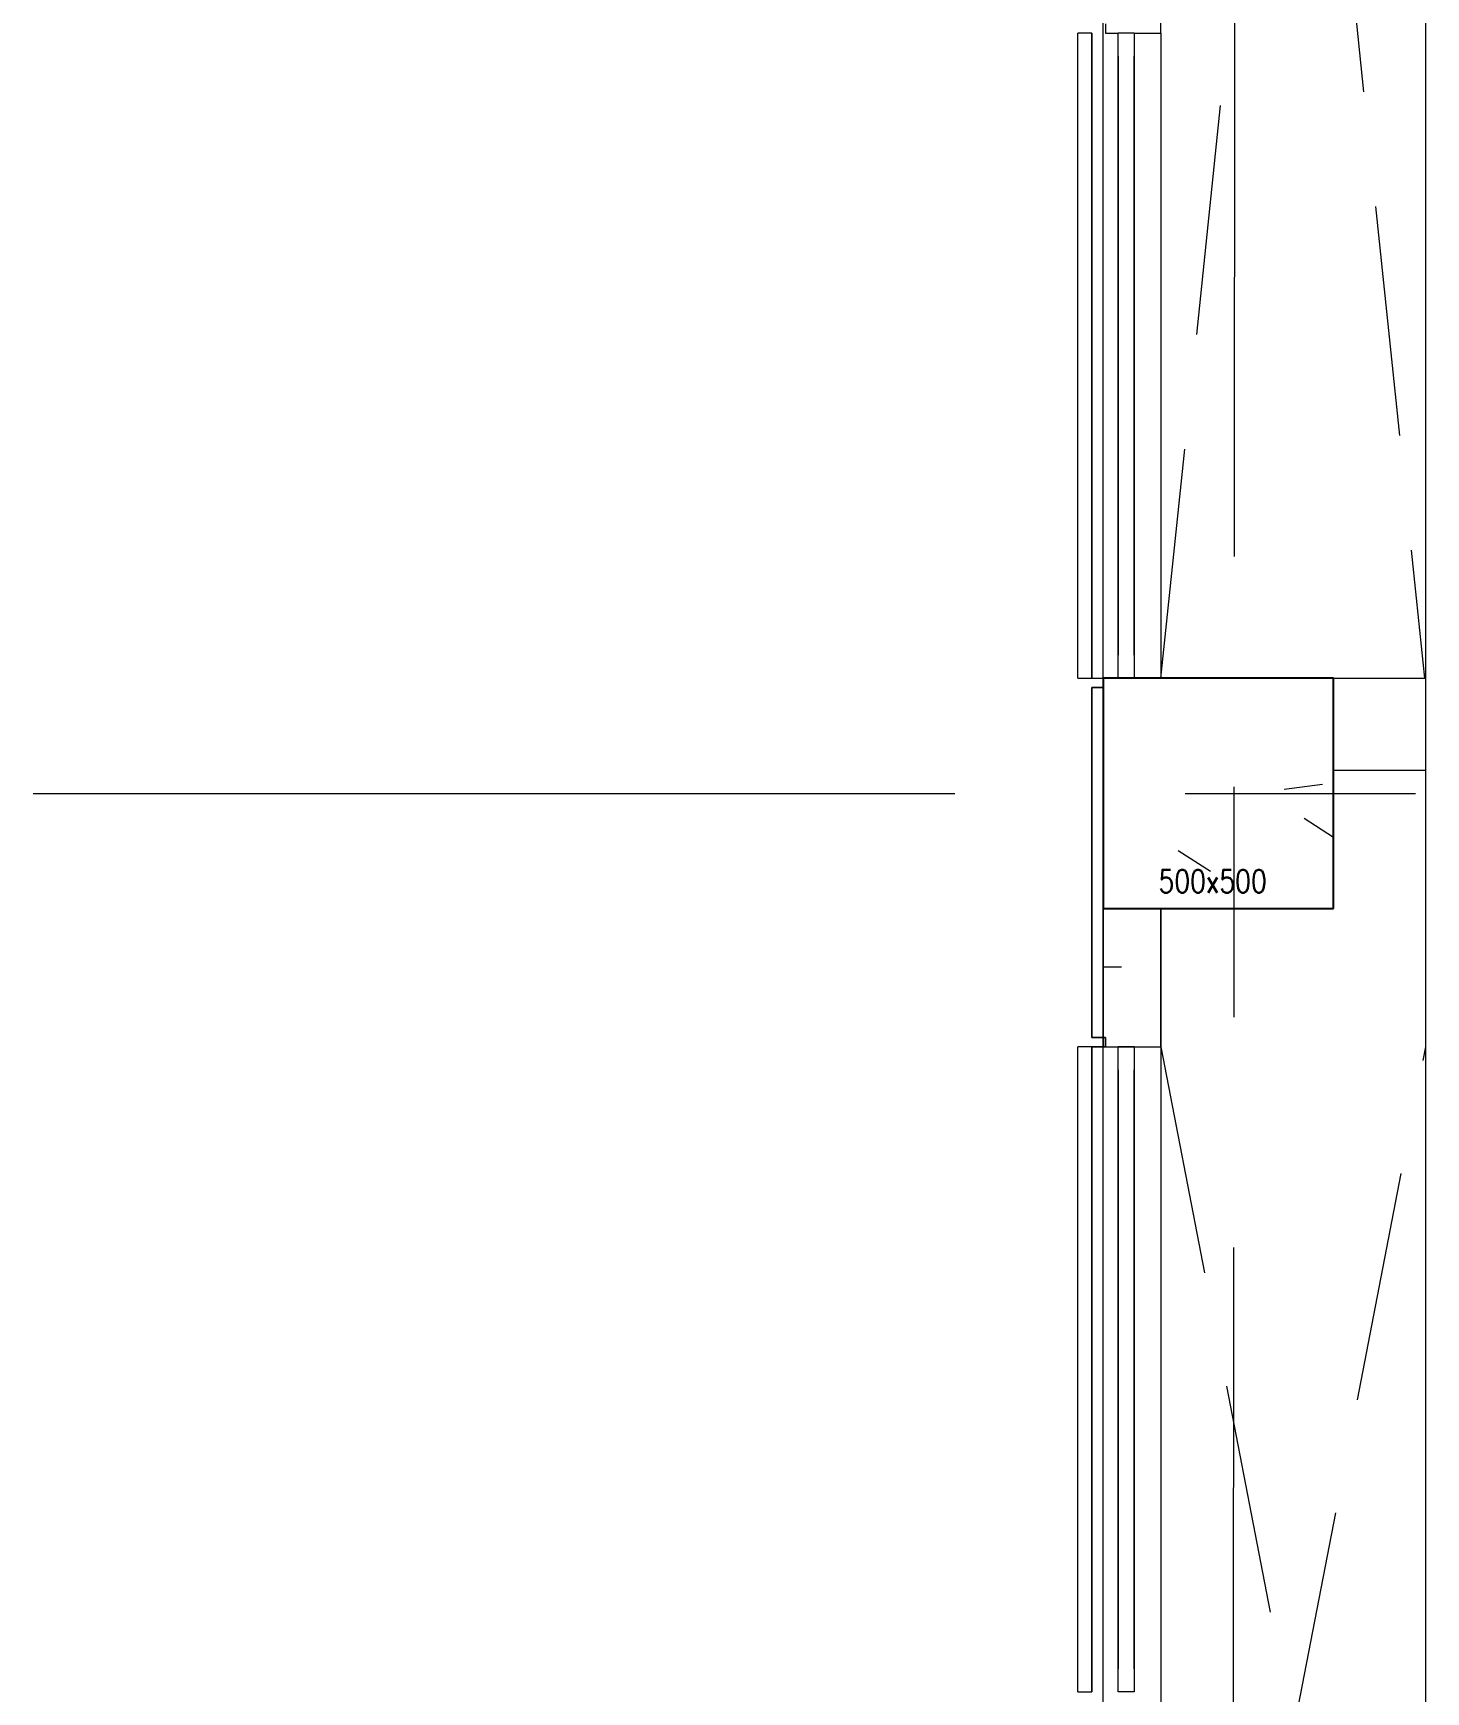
# Model space of a CAD drawing. Header units: millimetres. Extents: x -47219 to 440296, y -79832 to 7189.
# Drawn here: x -10140 to -7118, y -26775 to -23175 of the extents above; entities that cross this region are included whole.
import ezdxf

# ---------------------------------------------------------------- set-up
doc = ezdxf.new("R2010")
doc.units = ezdxf.units.MM
for name, pattern in [('BLK_2 - 3RD STOREY  LOWER ROOF PLAN-archi clean_25 SEPT 2024$0$1599_DB_A_BLK2_HQ_R21-3RD STOREY 230517$0$IDA - Hidden 2-1', [750, 500, -250]), ('BLK_2 - 3RD STOREY  LOWER ROOF PLAN-archi clean_25 SEPT 2024$0$IDA - Grid Line', [3500, 2000, -500, 500, -500]), ('BLK_2 - 3RD STOREY  LOWER ROOF PLAN-archi clean_25 SEPT 2024$0$IDA - Hidden 2-1', [750, 500, -250])]:
    doc.linetypes.add(name, pattern=pattern)
for name, color, linetype, lineweight in [('BLK_2 - 3RD STOREY  LOWER ROOF PLAN-archi clean_25 SEPT 2024$0$1599_DB_A_BLK2_HQ_R21-3RD STOREY 230517$0$A-_DETA----_ED-4', 8, 'BLK_2 - 3RD STOREY  LOWER ROOF PLAN-archi clean_25 SEPT 2024$0$1599_DB_A_BLK2_HQ_R21-3RD STOREY 230517$0$IDA - Hidden 2-1', 9), ('BLK_2 - 3RD STOREY  LOWER ROOF PLAN-archi clean_25 SEPT 2024$0$1599_DB_A_BLK2_HQ_R21-3RD STOREY 230517$0$A-_GENM----_M', 8, 'Continuous', 9), ('BLK_2 - 3RD STOREY  LOWER ROOF PLAN-archi clean_25 SEPT 2024$0$1599_DB_A_BLK2_HQ_R21-3RD STOREY 230517$0$A-_WALL----_H-1', 8, 'Continuous', 9), ('BLK_2 - 3RD STOREY  LOWER ROOF PLAN-archi clean_25 SEPT 2024$0$1599_DB_A_BLK2_HQ_R21-3RD STOREY 230517$0$A-_WIND----_E', 8, 'Continuous', 9), ('BLK_2 - 3RD STOREY  LOWER ROOF PLAN-archi clean_25 SEPT 2024$0$1599_DB_A_BLK2_HQ_R21-3RD STOREY 230517$0$S-_COLN----_E', 8, 'Continuous', 9), ('BLK_2 - 3RD STOREY  LOWER ROOF PLAN-archi clean_25 SEPT 2024$0$1599_DB_A_BLK2_HQ_R21-3RD STOREY 230517$0$S-_COLN----_E-1', 8, 'Continuous', 25), ('BLK_2 - 3RD STOREY  LOWER ROOF PLAN-archi clean_25 SEPT 2024$0$A-_DETA----_ED-3', 8, 'BLK_2 - 3RD STOREY  LOWER ROOF PLAN-archi clean_25 SEPT 2024$0$IDA - Hidden 2-1', 9), ('BLK_2 - 3RD STOREY  LOWER ROOF PLAN-archi clean_25 SEPT 2024$0$A-_GENM----_M', 8, 'Continuous', 9), ('BLK_2 - 3RD STOREY  LOWER ROOF PLAN-archi clean_25 SEPT 2024$0$A-_HANR----_E3', 8, 'Continuous', 9), ('BLK_2 - 3RD STOREY  LOWER ROOF PLAN-archi clean_25 SEPT 2024$0$A-_WALL----_E', 8, 'Continuous', 9), ('BLK_2 - 3RD STOREY  LOWER ROOF PLAN-archi clean_25 SEPT 2024$0$A-_WIND----_E', 8, 'Continuous', 9), ('BLK_2 - 3RD STOREY  LOWER ROOF PLAN-archi clean_25 SEPT 2024$0$S-_ANOTGRID_E-1', 8, 'BLK_2 - 3RD STOREY  LOWER ROOF PLAN-archi clean_25 SEPT 2024$0$IDA - Grid Line', 9), ('BLK_2 - 3RD STOREY  LOWER ROOF PLAN-archi clean_25 SEPT 2024$0$S-_COLN----_E-1', 8, 'Continuous', 9), ('BLK_2 - 3RD STOREY  LOWER ROOF PLAN-archi clean_25 SEPT 2024$0$S-_COLN----_E-2', 8, 'Continuous', 25), ('M-_SPRKPIEX_E-', 1, 'Continuous', 30), ('NW_BEAM AND COLUMN', 134, 'Continuous', 5), ('S-_LINE----_N-', 140, 'Continuous', 18), ('S-TEXT', 140, 'Continuous', 18)]:
    doc.layers.add(name, color=color, linetype=linetype, lineweight=lineweight)
doc.styles.add('RomanS_3', font='romans__.ttf', dxfattribs={"width": 0.8, "height": 50})
pattern_1 = [(0, (-131307.08, -42727.71), (1016, 254), [83.82, -678.18, 83.82, -678.18, -4064]), (0, (-131307.08, -42727.71), (1016, 254), [-1524, 83.82, -1440.18, 83.82, -678.18, -1778]), (0, (-131307.08, -42727.71), (1016, 254), [-3810, 83.82, -424.18, 83.82, -1186.18]), (120, (-130926.08, -42600.71), (-727.9705, 752.8818), [83.82, -678.18, 83.82, -678.18, -4064]), (120, (-130926.08, -42600.71), (-727.9705, 752.8818), [-1524, 83.82, -1440.18, 83.82, -678.18, -1778]), (120, (-130926.08, -42600.71), (-727.9705, 752.8818), [-3810, 83.82, -424.18, 83.82, -1186.18]), (240, (-130799.08, -42092.71), (-288.0295, -1006.8818), [83.82, -678.18, 83.82, -678.18, -4064]), (240, (-130799.08, -42092.71), (-288.0295, -1006.8818), [-1524, 83.82, -1440.18, 83.82, -678.18, -1778]), (240, (-130799.08, -42092.71), (-288.0295, -1006.8818), [-3810, 83.82, -424.18, 83.82, -1186.18])]

# ---------------------------------------------------------------- blocks, each defined once
blk = doc.blocks.new('3rd Structure')
at = {"layer": 'NW_BEAM AND COLUMN', "color": 8}
for p, q in [((-36250, -79450), (-36250, 250)), ((-36250, -79450), (-36250, 250)), ((-36250, -28550), (-35750, -28550)), ((-36250, -29050), (-36250, -28550)), ((-36250, -28550), (-35750, -28550)), ((-36250, -29050), (-36250, -28550)), ((-35750, -28550), (-35750, -29050)), ((-35750, -28550), (-35750, -29050)), ((-35750, -29050), (-36250, -29050)), ((-35750, -29050), (-36250, -29050))]:
    blk.add_line(p, q, dxfattribs=at)
at = {"layer": 'S-TEXT', "color": 8, "insert": (-36130, -28965.6), "char_height": 50, "width": 313.287, "attachment_point": 1, "line_spacing_factor": 0.983083, "style": 'RomanS_3'}
blk.add_mtext('500x500', dxfattribs=at)
blk = doc.blocks.new('BLK_2 - 3RD STOREY  LOWER ROOF PLAN-archi clean_25 SEPT 2024$0$1599_DB_A_BLK2_HQ_R21-3RD STOREY 230517$0$IDA - 2D Void - Line Type_IDA - Hidden 2-1-3668502-LINKVIEW_BLK2_3RD STOREY')
at = {"layer": 'BLK_2 - 3RD STOREY  LOWER ROOF PLAN-archi clean_25 SEPT 2024$0$1599_DB_A_BLK2_HQ_R21-3RD STOREY 230517$0$A-_DETA----_ED-4'}
for p, q in [((2975, 575), (0, 0)), ((0, 575), (2975, 0))]:
    blk.add_line(p, q, dxfattribs=at)
blk = doc.blocks.new('BLK_2 - 3RD STOREY  LOWER ROOF PLAN-archi clean_25 SEPT 2024$0$1599_DB_A_BLK2_HQ_R21-3RD STOREY 230517$0$IDA - 2D Void - Line Type_IDA - Hidden 2-1-3668534-LINKVIEW_BLK2_3RD STOREY')
at = {"layer": 'BLK_2 - 3RD STOREY  LOWER ROOF PLAN-archi clean_25 SEPT 2024$0$1599_DB_A_BLK2_HQ_R21-3RD STOREY 230517$0$A-_DETA----_ED-4'}
for p, q in [((5500, 572.4), (0, 0)), ((0, 572.4), (5500, 0))]:
    blk.add_line(p, q, dxfattribs=at)
blk = doc.blocks.new('BLK_2 - 3RD STOREY  LOWER ROOF PLAN-archi clean_25 SEPT 2024$0$1599_DB_A_BLK2_HQ_R21-3RD STOREY 230517$0$IDA - Rectangle Column - 500W X 500D-V20-LINKVIEW_BLK2_3RD STOREY')
at = {"layer": 'BLK_2 - 3RD STOREY  LOWER ROOF PLAN-archi clean_25 SEPT 2024$0$1599_DB_A_BLK2_HQ_R21-3RD STOREY 230517$0$S-_COLN----_E'}
h = blk.add_hatch(dxfattribs=at)
h.set_pattern_fill('FP_7', color=256, style=0, pattern_type=2)
h.set_pattern_definition([(50, (7579.3, 24824.7), (1821.84, -159.39), [190.5, -2095.5]), (355, (7579.3, 24824.7), (-352.43, 1910.57), [152.4, -1676.4]), (100.451, (7731.1, 24811.4), (1469.43, 1751.17), [161.9, -1780.9]), (46.184, (7579.3, 25332.7), (2710.8, -420.43), [285.75, -3143.25]), (96.636, (7805.2, 25297.6), (2374.03, 2474.28), [242.85, -2671.35]), (351.184, (7579.3, 25332.7), (2374.05, 2474.25), [228.6, -2514.6]), (21, (7833.3, 25205.7), (1516.14, -1022.65), [190.5, -2095.5]), (326, (7833.3, 25205.7), (618.02, 1841.88), [152.4, -1676.4]), (71.451, (7959.6, 25120.4), (2134.17, 819.21), [161.9, -1780.9]), (37.5, (7579.3, 24824.66), (30.886, 845.55), [83.82, -1572.26, 83.82, -1617.98, -1682.75]), (37.5, (7579.3, 24824.66), (30.886, 845.55), [-3357.88, 83.82, -1598.93]), (7.5, (7579.3, 24824.7), (668.197, 1001.806), [83.82, -886.46, 83.82, -1534.16, -641.35]), (7.5, (7579.3, 24824.7), (668.197, 1001.806), [-2588.26, 83.82, -557.53]), (327.5, (7012.9, 24824.66), (1355.91, -57.29), [83.82, -551.18, 83.82, -1897.38, -2628.9]), (327.5, (7012.9, 24824.66), (1355.91, -57.29), [-2616.2, 83.82, -2545.08]), (317.5, (6758.9, 24824.7), (1481.293, 254.266), [83.82, -741.68, 83.82, -1231.9, -1866.9]), (317.5, (6758.9, 24824.7), (1481.293, 254.266), [-2141.22, 83.82, -1783.08])])
h.paths.add_polyline_path([(-250, -250), (250, -250), (250, 250), (-250, 250), (-250, 138.9)], flags=0)
at = {"layer": 'BLK_2 - 3RD STOREY  LOWER ROOF PLAN-archi clean_25 SEPT 2024$0$1599_DB_A_BLK2_HQ_R21-3RD STOREY 230517$0$S-_COLN----_E-1'}
for p, q in [((-217.7, 250), (-250, 250)), ((-250, 250), (-250, -250)), ((250, 250), (-182.7, 250)), ((250, -250), (250, 250)), ((-250, -250), (250, -250))]:
    blk.add_line(p, q, dxfattribs=at)
blk = doc.blocks.new('BLK_2 - 3RD STOREY  LOWER ROOF PLAN-archi clean_25 SEPT 2024$0$1599_DB_A_BLK2_HQ_R21-3RD STOREY 230517$0$IDA - Casement w Top Hung - 2 Panels - 1400L X 1500H - B2-AW02-3663580-LINKVIEW_BLK2_3RD STOREY')
at = {"layer": 'BLK_2 - 3RD STOREY  LOWER ROOF PLAN-archi clean_25 SEPT 2024$0$1599_DB_A_BLK2_HQ_R21-3RD STOREY 230517$0$A-_WIND----_E'}
for p, q in [((-700, 17.5), (700, 17.5)), ((-700, 17.5), (-700, -17.5)), ((700, 17.5), (700, -17.5)), ((700, -17.5), (-700, -17.5))]:
    blk.add_line(p, q, dxfattribs=at)
blk = doc.blocks.new('BLK_2 - 3RD STOREY  LOWER ROOF PLAN-archi clean_25 SEPT 2024$0$1599_DB_A_BLK2_HQ_R21-3RD STOREY 230517$0$Wall Motif - Type 1-3662952-LINKVIEW_BLK2_3RD STOREY')
at = {"layer": 'BLK_2 - 3RD STOREY  LOWER ROOF PLAN-archi clean_25 SEPT 2024$0$1599_DB_A_BLK2_HQ_R21-3RD STOREY 230517$0$A-_GENM----_M'}
for p, q in [((-575, 105), (825, 105)), ((-575, 105), (-575, 75)), ((825, 75), (-575, 75)), ((825, 75), (825, 105))]:
    blk.add_line(p, q, dxfattribs=at)
blk = doc.blocks.new('BLK_2 - 3RD STOREY  LOWER ROOF PLAN-archi clean_25 SEPT 2024$0$1599_DB_A_BLK2_HQ_R21-3RD STOREY 230517$0$Wall Motif - Type 1-3662440-LINKVIEW_BLK2_3RD STOREY')
at = {"layer": 'BLK_2 - 3RD STOREY  LOWER ROOF PLAN-archi clean_25 SEPT 2024$0$1599_DB_A_BLK2_HQ_R21-3RD STOREY 230517$0$A-_GENM----_M'}
for p, q in [((-575, -75), (825, -75)), ((-575, -75), (-575, -105)), ((825, -105), (-575, -105)), ((825, -105), (825, -75))]:
    blk.add_line(p, q, dxfattribs=at)
blk = doc.blocks.new('BLK_2 - 3RD STOREY  LOWER ROOF PLAN-archi clean_25 SEPT 2024$0$IDA - Casement w Top Hung - 2 Panels - 1400L X 1500H - B2-AW02-3663580-BLK 2 3RD STOREY PLAN')
at = {"layer": 'BLK_2 - 3RD STOREY  LOWER ROOF PLAN-archi clean_25 SEPT 2024$0$A-_WIND----_E'}
for p, q in [((-700, 17.5), (700, 17.5)), ((-700, 17.5), (-700, -17.5)), ((-615, 17.5), (-650, 17.5)), ((-650, 17.5), (-25, 17.5)), ((-650, 17.5), (650, 17.5)), ((650, 17.5), (-650, 17.5)), ((-35, 17.5), (-615, 17.5)), ((-615, 17.5), (-60, 17.5)), ((0, 17.5), (-35, 17.5)), ((-24.9, 17.5), (25, 17.5)), ((35, 17.5), (0, 17.5)), ((25, 17.5), (650, 17.5)), ((615, 17.5), (35, 17.5)), ((60, 17.5), (615, 17.5)), ((650, 17.5), (615, 17.5)), ((700, 17.5), (700, -17.5)), ((700, -17.5), (-700, -17.5)), ((-650, -17.5), (-615, -17.5)), ((-25, -17.5), (-650, -17.5)), ((650, -17.5), (-650, -17.5)), ((650, -17.5), (-650, -17.5)), ((-615, -17.5), (-35, -17.5)), ((-60, -17.5), (-615, -17.5)), ((-35, -17.5), (0, -17.5)), ((-24.9, -17.5), (25, -17.5)), ((0, -17.5), (35, -17.5)), ((650, -17.5), (25, -17.5)), ((35, -17.5), (615, -17.5)), ((615, -17.5), (60, -17.5)), ((615, -17.5), (650, -17.5))]:
    blk.add_line(p, q, dxfattribs=at)
blk = doc.blocks.new('BLK_2 - 3RD STOREY  LOWER ROOF PLAN-archi clean_25 SEPT 2024$0$Wall Motif - Type 1-V10-BLK 2 3RD STOREY PLAN')
at = {"layer": 'BLK_2 - 3RD STOREY  LOWER ROOF PLAN-archi clean_25 SEPT 2024$0$A-_GENM----_M'}
for p, q in [((-575, -75), (825, -75)), ((-575, -75), (-575, -105)), ((825, -105), (-575, -105)), ((-525, -75), (81.1, -75)), ((81.1, -105), (-525, -105)), ((-481.1, -75), (125, -75)), ((-481.1, -75), (731.1, -75)), ((125, -105), (-481.1, -105)), ((731.1, -105), (-481.1, -105)), ((125, -75), (731.1, -75)), ((731.1, -105), (125, -105)), ((168.9, -75), (775, -75)), ((775, -105), (168.9, -105)), ((825, -105), (825, -75))]:
    blk.add_line(p, q, dxfattribs=at)
blk = doc.blocks.new('BLK_2 - 3RD STOREY  LOWER ROOF PLAN-archi clean_25 SEPT 2024$0$Wall Motif - Type 1-3662952-BLK 2 3RD STOREY PLAN')
at = {"layer": 'BLK_2 - 3RD STOREY  LOWER ROOF PLAN-archi clean_25 SEPT 2024$0$A-_GENM----_M'}
for p, q in [((-575, 105), (825, 105)), ((-575, 105), (-575, 75)), ((825, 75), (-575, 75)), ((-525, 105), (81.1, 105)), ((81.1, 75), (-525, 75)), ((-481.1, 105), (125, 105)), ((-481.1, 105), (731.1, 105)), ((125, 75), (-481.1, 75)), ((731.1, 75), (-481.1, 75)), ((125, 105), (731.1, 105)), ((731.1, 75), (125, 75)), ((168.9, 105), (775, 105)), ((775, 75), (168.9, 75)), ((825, 75), (825, 105))]:
    blk.add_line(p, q, dxfattribs=at)
blk = doc.blocks.new('BLK_2 - 3RD STOREY  LOWER ROOF PLAN-archi clean_25 SEPT 2024$0$IDA - Casement w Top Hung - 2 Panels - 1400L X 1500H - B2-AW02-V12-BLK 2 3RD STOREY PLAN')
at = {"layer": 'BLK_2 - 3RD STOREY  LOWER ROOF PLAN-archi clean_25 SEPT 2024$0$A-_WIND----_E'}
for p, q in [((-700, 17.5), (700, 17.5)), ((-700, 17.5), (-700, -17.5)), ((-615, 17.5), (-650, 17.5)), ((-650, 17.5), (-25, 17.5)), ((-650, 17.5), (650, 17.5)), ((650, 17.5), (-650, 17.5)), ((-35, 17.5), (-615, 17.5)), ((-615, 17.5), (-60, 17.5)), ((0, 17.5), (-35, 17.5)), ((-24.9, 17.5), (25, 17.5)), ((35, 17.5), (0, 17.5)), ((25, 17.5), (650, 17.5)), ((615, 17.5), (35, 17.5)), ((62.3, 17.5), (615, 17.5)), ((650, 17.5), (615, 17.5)), ((700, 17.5), (700, -17.5)), ((700, -17.5), (-700, -17.5)), ((-650, -17.5), (-615, -17.5)), ((-25, -17.5), (-650, -17.5)), ((650, -17.5), (-650, -17.5)), ((650, -17.5), (-650, -17.5)), ((-615, -17.5), (-35, -17.5)), ((-60, -17.5), (-615, -17.5)), ((-35, -17.5), (0, -17.5)), ((-24.9, -17.5), (25, -17.5)), ((0, -17.5), (35, -17.5)), ((650, -17.5), (25, -17.5)), ((35, -17.5), (615, -17.5)), ((615, -17.5), (62.3, -17.5)), ((615, -17.5), (650, -17.5))]:
    blk.add_line(p, q, dxfattribs=at)
blk = doc.blocks.new('BLK_2 - 3RD STOREY  LOWER ROOF PLAN-archi clean_25 SEPT 2024$0$Railing - Railing-3164877-BLK 2 3RD STOREY PLAN')
at = {"layer": 'BLK_2 - 3RD STOREY  LOWER ROOF PLAN-archi clean_25 SEPT 2024$0$A-_HANR----_E3'}
for p, q in [((-7129.3, -23399.7), (-7129.3, -19309.7)), ((-7129.3, -24374.7), (-7129.3, -23399.7)), ((-7129.3, -28349.7), (-7129.3, -24374.7))]:
    blk.add_line(p, q, dxfattribs=at)
blk = doc.blocks.new('BLK_2 - 3RD STOREY  LOWER ROOF PLAN-archi clean_25 SEPT 2024$0$IDA - Rectangle Column - 500W X 500D-V30-BLK 2 3RD STOREY PLAN')
at = {"layer": 'BLK_2 - 3RD STOREY  LOWER ROOF PLAN-archi clean_25 SEPT 2024$0$S-_COLN----_E-1'}
h = blk.add_hatch(dxfattribs=at)
h.set_pattern_fill('FP_6', color=256, style=0, pattern_type=2)
h.set_pattern_definition([(50, (138886.4, 67552.4), (1821.84, -159.39), [190.5, -2095.5]), (355, (138886.4, 67552.4), (-352.428, 1910.567), [152.4, -1676.4]), (100.451, (139038.2, 67539.1), (1469.426, 1751.166), [161.9, -1780.9]), (46.184, (138886.4, 68060.4), (2710.79, -420.428), [285.75, -3143.25]), (96.636, (139112.3, 68025.3), (2374.026, 2474.276), [242.85, -2671.35]), (351.184, (138886.4, 68060.4), (2374.05, 2474.25), [228.6, -2514.6]), (21, (139140.4, 67933.4), (1516.144, -1022.652), [190.5, -2095.5]), (326, (139140.4, 67933.4), (618.02, 1841.88), [152.4, -1676.4]), (71.451, (139266.7, 67848.2), (2134.171, 819.212), [161.9, -1780.9]), (37.5, (138886.4, 67552.4), (30.886, 845.5504), [83.82, -1572.26, 83.82, -1617.98, -1682.75]), (37.5, (138886.4, 67552.4), (30.886, 845.5504), [-3357.88, 83.82, -1598.93]), (7.5, (138886.4, 67552.4), (668.1966, 1001.806), [83.82, -886.46, 83.82, -1534.16, -641.35]), (7.5, (138886.4, 67552.4), (668.1966, 1001.806), [-2588.26, 83.82, -557.53]), (327.5, (138319.95, 67552.4), (1355.9093, -57.2896), [83.82, -551.18, 83.82, -1897.38, -2628.9]), (327.5, (138319.95, 67552.4), (1355.9093, -57.2896), [-2616.2, 83.82, -2545.08]), (317.5, (138066, 67552.4), (1481.293, 254.266), [83.82, -741.68, 83.82, -1231.9, -1866.9]), (317.5, (138066, 67552.4), (1481.293, 254.266), [-2141.22, 83.82, -1783.08])])
h.paths.add_polyline_path([(-217.7, -250), (250, -250), (250, 250), (-250, 250), (-250, -250)])
at = {"layer": 'BLK_2 - 3RD STOREY  LOWER ROOF PLAN-archi clean_25 SEPT 2024$0$S-_COLN----_E-2'}
for p, q in [((250, 250), (-250, 250)), ((-250, 250), (-250, -250)), ((250, -250), (250, 250)), ((-250, -250), (250, -250))]:
    blk.add_line(p, q, dxfattribs=at)
blk = doc.blocks.new('BLK_2 - 3RD STOREY  LOWER ROOF PLAN-archi clean_25 SEPT 2024$0$IDA - 2D Void - Line Type_IDA - Hidden 2-1-3668534-BLK 2 3RD STOREY PLAN')
at = {"layer": 'BLK_2 - 3RD STOREY  LOWER ROOF PLAN-archi clean_25 SEPT 2024$0$A-_DETA----_ED-3'}
for p, q in [((5500, 572.4), (0, 0)), ((0, 572.4), (5500, 0))]:
    blk.add_line(p, q, dxfattribs=at)
blk = doc.blocks.new('BLK_2 - 3RD STOREY  LOWER ROOF PLAN-archi clean_25 SEPT 2024$0$IDA - 2D Void - Line Type_IDA - Hidden 2-1-3668502-BLK 2 3RD STOREY PLAN')
at = {"layer": 'BLK_2 - 3RD STOREY  LOWER ROOF PLAN-archi clean_25 SEPT 2024$0$A-_DETA----_ED-3'}
for p, q in [((2975, 575), (0, 0)), ((0, 575), (2975, 0))]:
    blk.add_line(p, q, dxfattribs=at)
blk = doc.blocks.new('BLK_2 - 3RD STOREY  LOWER ROOF PLAN-archi clean_25 SEPT 2024')
at = {"layer": 'BLK_2 - 3RD STOREY  LOWER ROOF PLAN-archi clean_25 SEPT 2024$0$1599_DB_A_BLK2_HQ_R21-3RD STOREY 230517$0$A-_WALL----_H-1'}
h = blk.add_hatch(dxfattribs=at)
h.set_pattern_fill('FP_2', color=256, style=0, pattern_type=2)
h.set_pattern_definition(pattern_1)
h.paths.add_polyline_path([(-139104.1, -68102.4), (-139011.4, -68102.4), (-139011.4, -67802.4), (-139136.4, -67802.4), (-139136.4, -68082.4), (-139131.4, -68082.4), (-139131.4, -68102.4)], flags=0)
at = {"layer": 'BLK_2 - 3RD STOREY  LOWER ROOF PLAN-archi clean_25 SEPT 2024$0$A-_WALL----_E'}
h = blk.add_hatch(dxfattribs=at)
h.set_pattern_fill('FP_2', color=256, style=0, pattern_type=2)
h.set_pattern_definition([(0, (0, 0), (1016, 254), [83.82, -678.18, 83.82, -678.18, -4064]), (0, (0, 0), (1016, 254), [-1524, 83.82, -1440.18, 83.82, -678.18, -1778]), (0, (0, 0), (1016, 254), [-3810, 83.82, -424.18, 83.82, -1186.18]), (120, (381, 127), (-727.97045, 752.8818), [83.82, -678.18, 83.82, -678.18, -4064]), (120, (381, 127), (-727.97045, 752.8818), [-1524, 83.82, -1440.18, 83.82, -678.18, -1778]), (120, (381, 127), (-727.97045, 752.8818), [-3810, 83.82, -424.18, 83.82, -1186.18]), (240, (508, 635), (-288.02955, -1006.8818), [83.82, -678.18, 83.82, -678.18, -4064]), (240, (508, 635), (-288.02955, -1006.8818), [-1524, 83.82, -1440.18, 83.82, -678.18, -1778]), (240, (508, 635), (-288.02955, -1006.8818), [-3810, 83.82, -424.18, 83.82, -1186.18])])
h.paths.add_polyline_path([(-139011.4, -71277.4), (-139011.4, -69502.4), (-139131.4, -69502.4), (-139131.4, -69522.4), (-139136.4, -69522.4), (-139136.4, -70949), (-139131.4, -70949), (-139131.4, -70969), (-139136.4, -70969), (-139136.4, -71277.4)])
h.paths.add_polyline_path([(-139069.1, -68102.4), (-139011.4, -68102.4), (-139011.4, -67802.4), (-139136.4, -67802.4), (-139136.4, -68082.4), (-139131.4, -68082.4), (-139131.4, -68102.4), (-139104.1, -68102.4)])
h.paths.add_polyline_path([(-139011.4, -65902.4), (-139011.4, -65535.7), (-139131.4, -65535.7), (-139131.4, -65555.7), (-139136.4, -65555.7), (-139136.4, -65882.4), (-139131.4, -65882.4), (-139131.4, -65902.4), (-139069.1, -65902.4)])
h.paths.add_polyline_path([(-139131.4, -64135.7), (-139011.4, -64135.7), (-139011.4, -63769), (-139131.4, -63769), (-139131.4, -63789), (-139136.4, -63789), (-139136.4, -64115.7), (-139131.4, -64115.7)])
h.paths.add_polyline_path([(-139104.1, -62369), (-139011.4, -62369), (-139011.4, -62002.4), (-139131.4, -62002.4), (-139131.4, -62022.4), (-139136.4, -62022.4), (-139136.4, -62349), (-139131.4, -62349), (-139131.4, -62369)])
h = blk.add_hatch(dxfattribs=at)
h.set_pattern_fill('FP_2', color=256, style=0, pattern_type=2)
h.set_pattern_definition(pattern_1)
h.paths.add_polyline_path([(-139131.4, -65902.4), (-139011.4, -65902.4), (-139011.4, -65535.7), (-139131.4, -65535.7), (-139131.4, -65555.7), (-139136.4, -65555.7), (-139136.4, -65882.4), (-139131.4, -65882.4)], flags=0)
for p, q in [((-139011.4, -65902.4), (-139011.4, -65535.7)), ((-139161.4, -67302.4), (-139161.4, -65902.4)), ((-139161.4, -67302.4), (-139161.4, -65902.4)), ((-139131.4, -65882.4), (-139131.4, -65902.4)), ((-139131.4, -65902.4), (-139104.1, -65902.4)), ((-139069.1, -65902.4), (-139011.4, -65902.4)), ((-139011.4, -65902.4), (-139011.4, -67302.4)), ((-139011.4, -65902.4), (-139011.4, -67302.4)), ((-139161.4, -67302.4), (-139136.4, -67302.4)), ((-139161.4, -67302.4), (-139131.4, -67302.4)), ((-139136.4, -67302.4), (-139136.4, -67322.4)), ((-139011.4, -67302.4), (-139131.4, -67302.4)), ((-139131.4, -67302.4), (-139011.4, -67302.4)), ((-138636.4, -67302.4), (-138436.4, -67302.4)), ((-138636.4, -67302.4), (-138436.4, -67302.4)), ((-138636.4, -67502.4), (-138636.4, -67302.4)), ((-139161.4, -67322.4), (-139161.4, -68082.4)), ((-139136.4, -67322.4), (-139161.4, -67322.4)), ((-139161.4, -68082.4), (-139161.4, -67322.4)), ((-139161.4, -67322.4), (-139136.4, -67322.4)), ((-139136.4, -67322.4), (-139161.4, -67322.4)), ((-139161.4, -67322.4), (-139161.4, -68082.4)), ((-139136.4, -67322.4), (-139136.4, -68082.4)), ((-138436.4, -67502.4), (-138636.4, -67502.4)), ((-138436.4, -67502.4), (-138636.4, -67502.4)), ((-139136.4, -67802.4), (-139136.4, -68082.4)), ((-139011.4, -68102.4), (-139011.4, -67802.4)), ((-139011.4, -67802.4), (-139011.4, -71277.4)), ((-139011.4, -68102.4), (-139011.4, -67802.4)), ((-139161.4, -68082.4), (-139131.4, -68082.4)), ((-139131.4, -68082.4), (-139161.4, -68082.4)), ((-139161.4, -68082.4), (-139131.4, -68082.4)), ((-139161.4, -69502.4), (-139161.4, -68102.4)), ((-139131.4, -68102.4), (-139161.4, -68102.4)), ((-139161.4, -69502.4), (-139161.4, -68102.4)), ((-139161.4, -69502.4), (-139161.4, -68102.4)), ((-139131.4, -68102.4), (-139161.4, -68102.4)), ((-139161.4, -68102.4), (-139131.4, -68102.4)), ((-139131.4, -68102.4), (-139161.4, -68102.4)), ((-139161.4, -69502.4), (-139161.4, -68102.4)), ((-139136.4, -68082.4), (-139136.4, -68102.4)), ((-139136.4, -68082.4), (-139136.4, -68102.4)), ((-139131.4, -68082.4), (-139131.4, -68102.4)), ((-139131.4, -68102.4), (-139131.4, -68082.4)), ((-139131.4, -68082.4), (-139131.4, -68102.4)), ((-139131.4, -68102.4), (-139104.1, -68102.4)), ((-139131.4, -68102.4), (-139011.4, -68102.4)), ((-139131.4, -68102.4), (-139011.4, -68102.4)), ((-139069.1, -68102.4), (-139011.4, -68102.4)), ((-139011.4, -68102.4), (-139011.4, -69502.4)), ((-139011.4, -68102.4), (-139011.4, -69502.4)), ((-139011.4, -68102.4), (-139011.4, -69502.4))]:
    blk.add_line(p, q, dxfattribs=at)
at = {"layer": 'BLK_2 - 3RD STOREY  LOWER ROOF PLAN-archi clean_25 SEPT 2024$0$S-_ANOTGRID_E-1'}
for p, q in [((-138834.4, -37038.2), (-138886.4, -122559.3)), ((-141458.5, -67552.4), (-96554.5, -67552.4))]:
    blk.add_line(p, q, dxfattribs=at)
at = {"layer": 'BLK_2 - 3RD STOREY  LOWER ROOF PLAN-archi clean_25 SEPT 2024$0$A-_WALL----_E'}
for name, p in [('BLK_2 - 3RD STOREY  LOWER ROOF PLAN-archi clean_25 SEPT 2024$0$Railing - Railing-3164877-BLK 2 3RD STOREY PLAN', (-131307.1, -42727.7)), ('BLK_2 - 3RD STOREY  LOWER ROOF PLAN-archi clean_25 SEPT 2024$0$1599_DB_A_BLK2_HQ_R21-3RD STOREY 230517$0$IDA - Rectangle Column - 500W X 500D-V20-LINKVIEW_BLK2_3RD STOREY', (-138886.4, -67552.4)), ('BLK_2 - 3RD STOREY  LOWER ROOF PLAN-archi clean_25 SEPT 2024$0$IDA - Rectangle Column - 500W X 500D-V30-BLK 2 3RD STOREY PLAN', (-138886.4, -67552.4))]:
    blk.add_blockref(name, p, dxfattribs=at)
for name, p, rotation in [('BLK_2 - 3RD STOREY  LOWER ROOF PLAN-archi clean_25 SEPT 2024$0$1599_DB_A_BLK2_HQ_R21-3RD STOREY 230517$0$IDA - 2D Void - Line Type_IDA - Hidden 2-1-3668534-LINKVIEW_BLK2_3RD STOREY', (-138438.9, -67302.4), 90), ('BLK_2 - 3RD STOREY  LOWER ROOF PLAN-archi clean_25 SEPT 2024$0$IDA - 2D Void - Line Type_IDA - Hidden 2-1-3668534-BLK 2 3RD STOREY PLAN', (-138438.9, -67302.4), 90), ('BLK_2 - 3RD STOREY  LOWER ROOF PLAN-archi clean_25 SEPT 2024$0$1599_DB_A_BLK2_HQ_R21-3RD STOREY 230517$0$Wall Motif - Type 1-3662440-LINKVIEW_BLK2_3RD STOREY', (-139086.4, -66477.4), 270), ('BLK_2 - 3RD STOREY  LOWER ROOF PLAN-archi clean_25 SEPT 2024$0$Wall Motif - Type 1-V10-BLK 2 3RD STOREY PLAN', (-139086.4, -66477.4), 270), ('BLK_2 - 3RD STOREY  LOWER ROOF PLAN-archi clean_25 SEPT 2024$0$1599_DB_A_BLK2_HQ_R21-3RD STOREY 230517$0$IDA - Casement w Top Hung - 2 Panels - 1400L X 1500H - B2-AW02-3663580-LINKVIEW_BLK2_3RD STOREY', (-139086.6, -66602.4), 270), ('BLK_2 - 3RD STOREY  LOWER ROOF PLAN-archi clean_25 SEPT 2024$0$IDA - Casement w Top Hung - 2 Panels - 1400L X 1500H - B2-AW02-3663580-BLK 2 3RD STOREY PLAN', (-139086.6, -66602.4), 270), ('BLK_2 - 3RD STOREY  LOWER ROOF PLAN-archi clean_25 SEPT 2024$0$1599_DB_A_BLK2_HQ_R21-3RD STOREY 230517$0$Wall Motif - Type 1-3662952-LINKVIEW_BLK2_3RD STOREY', (-139086.4, -68927.4), 90), ('BLK_2 - 3RD STOREY  LOWER ROOF PLAN-archi clean_25 SEPT 2024$0$Wall Motif - Type 1-3662952-BLK 2 3RD STOREY PLAN', (-139086.4, -68927.4), 90), ('BLK_2 - 3RD STOREY  LOWER ROOF PLAN-archi clean_25 SEPT 2024$0$1599_DB_A_BLK2_HQ_R21-3RD STOREY 230517$0$IDA - Casement w Top Hung - 2 Panels - 1400L X 1500H - B2-AW02-3663580-LINKVIEW_BLK2_3RD STOREY', (-139086.6, -68802.4), 270), ('BLK_2 - 3RD STOREY  LOWER ROOF PLAN-archi clean_25 SEPT 2024$0$IDA - Casement w Top Hung - 2 Panels - 1400L X 1500H - B2-AW02-V12-BLK 2 3RD STOREY PLAN', (-139086.6, -68802.4), 270), ('BLK_2 - 3RD STOREY  LOWER ROOF PLAN-archi clean_25 SEPT 2024$0$1599_DB_A_BLK2_HQ_R21-3RD STOREY 230517$0$IDA - 2D Void - Line Type_IDA - Hidden 2-1-3668502-LINKVIEW_BLK2_3RD STOREY', (-138436.4, -71077.4), 90), ('BLK_2 - 3RD STOREY  LOWER ROOF PLAN-archi clean_25 SEPT 2024$0$IDA - 2D Void - Line Type_IDA - Hidden 2-1-3668502-BLK 2 3RD STOREY PLAN', (-138436.4, -71077.4), 90)]:
    blk.add_blockref(name, p, dxfattribs=dict(at, rotation=rotation))

msp = doc.modelspace()

# ---------------------------------------------------------------- block references
at = {"layer": 'M-_SPRKPIEX_E-'}
msp.add_blockref('BLK_2 - 3RD STOREY  LOWER ROOF PLAN-archi clean_25 SEPT 2024', (131318.5, 42727.7), dxfattribs=at)
at = {"layer": 'S-_LINE----_N-'}
msp.add_blockref('3rd Structure', (28432.1, 3975.3), dxfattribs=at)

doc.saveas('drawing.dxf')
